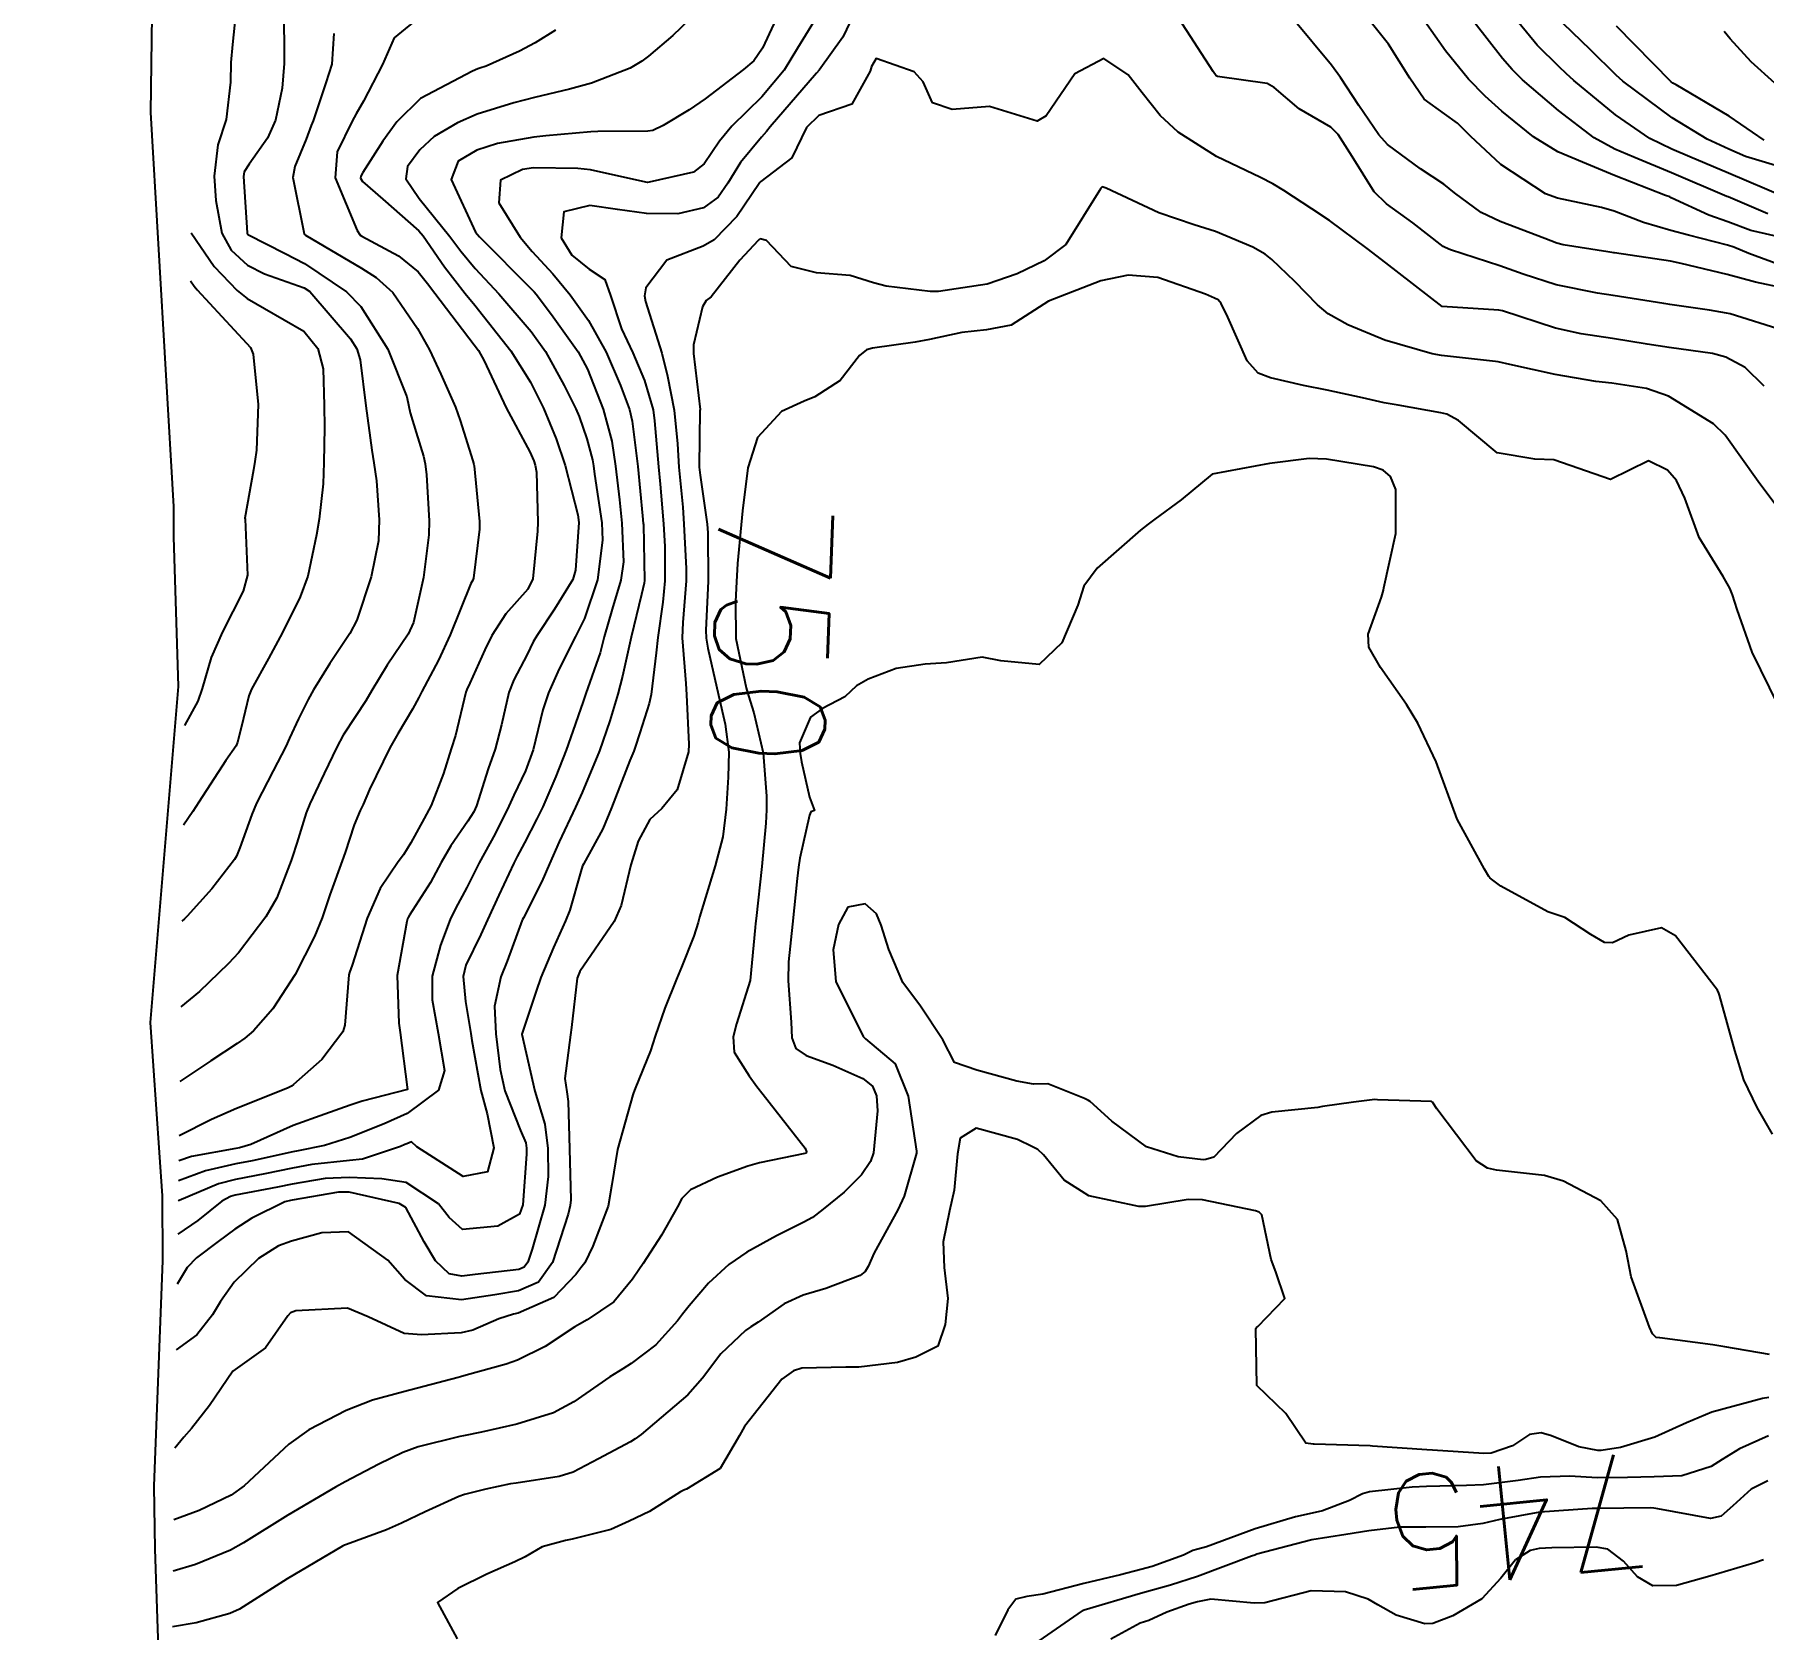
# Model space of a CAD drawing. Header units: metres. Extents: x 318500 to 325275, y 7408834 to 7428799.
# Drawn here: x 323705.5 to 323766.3, y 7421304.6 to 7421360.6 of the extents above; entities that cross this region are included whole.
import ezdxf
from ezdxf.enums import TextEntityAlignment as Align

# ---------------------------------------------------------------- set-up
doc = ezdxf.new("R2010")
doc.units = ezdxf.units.M
doc.header["$MEASUREMENT"] = 0
for name, color, linetype in [('Area', 45, 'Continuous'), ('Cotas', 45, 'Continuous'), ('Curvas de Nivel 1m', 11, 'Continuous'), ('Curvas de Nivel 5m', 15, 'Continuous'), ('Vias Primárias', 230, 'Continuous')]:
    doc.layers.add(name, color=color, linetype=linetype)
doc.styles.add('Style-STANDARD', font='STANDARD.shx')

msp = doc.modelspace()

# ---------------------------------------------------------------- linework, layer by layer
at = {"layer": 'Area'}
msp.add_lwpolyline([(323709.972, 7421301.82), (323709.791, 7421307.386), (323709.748, 7421309.609), (323710.059, 7421317.54), (323710.041, 7421319.807), (323709.629, 7421325.899), (323710.605, 7421337.711), (323710.44, 7421342.96), (323710.44, 7421344.028), (323709.639, 7421357.879), (323709.691, 7421362.165), (323709.925, 7421365.997), (323709.718, 7421370.967), (323709.501, 7421373.381), (323709.42, 7421390.423)], dxfattribs=at)
at = {"layer": 'Curvas de Nivel 1m', "flags": 128}
for points, elevation in [([(323728.855, 7421361.413), (323727.99, 7421360.579), (323727.136, 7421359.863), (323726.891, 7421359.676), (323726.487, 7421359.44), (323725.125, 7421358.912), (323724.353, 7421358.702), (323723.119, 7421358.405), (323722.395, 7421358.22), (323721.113, 7421357.819), (323720.411, 7421357.52), (323719.597, 7421357.038), (323719.095, 7421356.56), (323718.657, 7421355.976), (323718.599, 7421355.547), (323719.07, 7421354.857), (323720.148, 7421353.524), (323720.532, 7421353.005), (323721.039, 7421352.4), (323721.873, 7421351.502), (323723.01, 7421350.182), (323723.504, 7421349.482), (323724.169, 7421348.285), (323724.579, 7421347.466), (323724.695, 7421347.191), (323724.959, 7421346.404), (323725.163, 7421345.668), (323725.201, 7421345.456), (323725.238, 7421345.163), (323725.485, 7421343.452), (323725.518, 7421342.844), (323725.341, 7421341.453), (323724.876, 7421340.099), (323724.565, 7421339.465), (323723.995, 7421338.33), (323723.61, 7421337.478), (323723.421, 7421336.891), (323723.077, 7421335.486), (323722.803, 7421334.743), (323722.396, 7421333.892), (323722.222, 7421333.496), (323721.746, 7421332.53), (323721.178, 7421331.506), (323721.033, 7421331.23), (323720.747, 7421330.641), (323720.351, 7421329.9), (323720.164, 7421329.518), (323719.816, 7421328.619), (323719.527, 7421327.528), (323719.53, 7421326.695), (323719.739, 7421325.524), (323719.965, 7421324.216), (323719.749, 7421323.524), (323718.642, 7421322.695), (323717.844, 7421322.341), (323716.633, 7421321.855), (323715.739, 7421321.573), (323714.821, 7421321.394), (323714.627, 7421321.359), (323713.196, 7421321.037), (323712.62, 7421320.929), (323711.555, 7421320.691), (323710.61, 7421320.33)], 756), ([(323712.648, 7421361.628), (323712.503, 7421360.266), (323712.446, 7421359.63), (323712.442, 7421358.949), (323712.284, 7421357.632), (323711.997, 7421356.736), (323711.859, 7421355.638), (323711.918, 7421354.786), (323712.129, 7421353.634), (323712.456, 7421353.041), (323713.039, 7421352.516), (323713.634, 7421352.209), (323715.031, 7421351.713), (323715.223, 7421351.588), (323716.651, 7421349.928), (323716.876, 7421349.571), (323716.994, 7421349.181), (323717.189, 7421347.567), (323717.404, 7421346.013), (323717.48, 7421345.562), (323717.567, 7421344.934), (323717.667, 7421343.559), (323717.64, 7421342.828), (323717.386, 7421341.563), (323716.875, 7421340.039), (323716.63, 7421339.572), (323715.924, 7421338.509), (323715.353, 7421337.585), (323715.169, 7421337.252), (323714.825, 7421336.569), (323714.515, 7421335.894), (323714.38, 7421335.596), (323713.937, 7421334.738), (323713.354, 7421333.612), (323713.186, 7421333.211), (323712.766, 7421332.035), (323712.644, 7421331.739), (323712.573, 7421331.623), (323711.786, 7421330.593), (323710.914, 7421329.638), (323710.822, 7421329.546), (323710.73, 7421329.46)], 761), ([(323734.346, 7421361.338), (323733.963, 7421360.527), (323733.13, 7421359.371), (323733.036, 7421359.258), (323731.412, 7421357.375), (323731.28, 7421357.205), (323731.104, 7421357.009), (323730.363, 7421356.119), (323729.919, 7421355.397), (323729.575, 7421354.9), (323729.067, 7421354.525), (323728.164, 7421354.318), (323727.063, 7421354.327), (323726.039, 7421354.471), (323725.067, 7421354.615), (323724.152, 7421354.385), (323724.062, 7421353.475), (323724.435, 7421352.86), (323725.039, 7421352.371), (323725.595, 7421352.011), (323725.792, 7421351.449), (323726.176, 7421350.279), (323726.581, 7421349.436), (323726.985, 7421348.455), (323727.289, 7421347.427), (323727.344, 7421347.048), (323727.485, 7421345.425), (323727.544, 7421344.821), (323727.655, 7421343.423), (323727.699, 7421342.631), (323727.71, 7421341.422), (323727.639, 7421340.666), (323727.456, 7421339.424), (323727.397, 7421338.889), (323727.221, 7421337.426), (323727.159, 7421337.103), (323726.82, 7421336.079), (323726.665, 7421335.579), (323726.616, 7421335.433), (323726.48, 7421335.108), (323725.827, 7421333.444), (323725.524, 7421332.704), (323724.842, 7421331.459), (323724.814, 7421331.405), (323724.756, 7421331.208), (323724.36, 7421329.842), (323724.215, 7421329.468), (323723.786, 7421328.539), (323723.347, 7421327.48), (323723.187, 7421326.998), (323722.68, 7421325.49), (323723.134, 7421323.483), (323723.484, 7421322.323), (323723.595, 7421321.476), (323723.603, 7421320.487), (323723.491, 7421319.477), (323723.043, 7421317.934), (323722.883, 7421317.477), (323722.758, 7421317.297), (323722.576, 7421317.224), (323721.036, 7421317.04), (323720.572, 7421316.986), (323720.119, 7421317.063), (323719.645, 7421317.524), (323719.243, 7421318.193), (323718.598, 7421319.396), (323718.366, 7421319.542), (323716.606, 7421319.931), (323716.235, 7421319.936), (323714.601, 7421319.658), (323714.545, 7421319.647), (323714.35, 7421319.594), (323713.184, 7421319.018), (323712.585, 7421318.639), (323712.001, 7421318.203), (323711.244, 7421317.633), (323710.914, 7421317.289), (323710.56, 7421316.7)], 753), ([(323733.114, 7421361.351), (323732.368, 7421360.135), (323731.903, 7421359.368), (323731.12, 7421358.423), (323730.06, 7421357.396), (323729.631, 7421356.873), (323729.09, 7421356.069), (323728.715, 7421355.784), (323727.15, 7421355.429), (323727.09, 7421355.42), (323727.032, 7421355.431), (323725.086, 7421355.868), (323724.646, 7421355.907), (323723.087, 7421355.928), (323722.705, 7421355.875), (323721.931, 7421355.501), (323721.867, 7421354.703), (323722.624, 7421353.494), (323723.045, 7421352.996), (323723.769, 7421352.21), (323724.378, 7421351.47), (323725.017, 7421350.569), (323725.641, 7421349.45), (323726.143, 7421348.282), (323726.457, 7421347.438), (323726.558, 7421347.028), (323726.75, 7421345.433), (323726.924, 7421343.704), (323726.948, 7421343.43), (323726.95, 7421343.399), (323726.991, 7421341.429), (323726.98, 7421341.338), (323726.885, 7421340.936), (323726.523, 7421339.435), (323726.219, 7421338.07), (323726.057, 7421337.442), (323725.773, 7421336.499), (323725.409, 7421335.451), (323724.795, 7421333.981), (323724.565, 7421333.463), (323723.993, 7421332.25), (323723.647, 7421331.477), (323723.381, 7421330.851), (323722.731, 7421329.574), (323722.704, 7421329.516), (323722.691, 7421329.49), (323722.158, 7421328.053), (323721.938, 7421327.498), (323721.72, 7421326.474), (323721.766, 7421325.499), (323721.918, 7421324.241), (323722.086, 7421323.496), (323722.636, 7421322.098), (323722.815, 7421321.67), (323722.843, 7421321.487), (323722.841, 7421321.273), (323722.713, 7421319.488), (323722.597, 7421319.164), (323721.831, 7421318.736), (323720.591, 7421318.628), (323720.12, 7421319.045), (323719.744, 7421319.523), (323718.611, 7421320.278), (323717.754, 7421320.408), (323716.613, 7421320.456), (323715.765, 7421320.421), (323714.609, 7421320.216), (323714.09, 7421320.116), (323712.603, 7421319.831), (323712.436, 7421319.788), (323712.133, 7421319.625), (323711.285, 7421318.938), (323710.58, 7421318.46)], 754), ([(323723.856, 7421360.772), (323723.143, 7421360.326), (323722.598, 7421360.036), (323721.423, 7421359.507), (323721.201, 7421359.438), (323721.129, 7421359.411), (323720.948, 7421359.332), (323719.118, 7421358.374), (323718.281, 7421357.552), (323717.786, 7421356.873), (323717.083, 7421355.764), (323717.014, 7421355.637), (323717.01, 7421355.571), (323717.078, 7421355.454), (323717.793, 7421354.835), (323719.053, 7421353.724), (323719.207, 7421353.538), (323719.964, 7421352.451), (323720.684, 7421351.515), (323721.024, 7421351.102), (323722.286, 7421349.497), (323722.984, 7421348.405), (323723.443, 7421347.483), (323723.888, 7421346.405), (323724.199, 7421345.471), (323724.652, 7421343.736), (323724.682, 7421343.464), (323724.565, 7421341.795), (323724.466, 7421341.466), (323723.831, 7421340.427), (323723.2, 7421339.485), (323723.08, 7421339.273), (323722.86, 7421338.827), (323722.4, 7421337.941), (323722.226, 7421337.496), (323721.962, 7421336.359), (323721.736, 7421335.501), (323721.499, 7421334.807), (323721.081, 7421333.507), (323720.991, 7421333.303), (323720.782, 7421332.972), (323720.177, 7421332.111), (323719.847, 7421331.524), (323719.463, 7421330.815), (323718.732, 7421329.667), (323718.682, 7421329.59), (323718.661, 7421329.541), (323718.63, 7421329.442), (323718.291, 7421327.546), (323718.358, 7421325.872), (323718.402, 7421325.544), (323718.651, 7421323.631), (323718.657, 7421323.54), (323717.07, 7421323.131), (323716.644, 7421322.99), (323715.748, 7421322.68), (323714.637, 7421322.275), (323713.147, 7421321.612), (323712.753, 7421321.494), (323712.628, 7421321.469), (323711.069, 7421321.19), (323710.62, 7421321.04)], 757), ([(323719.156, 7421361.283), (323718.193, 7421360.506), (323717.779, 7421359.56), (323717.117, 7421358.275), (323716.85, 7421357.835), (323716.711, 7421357.574), (323716.182, 7421356.491), (323716.116, 7421355.58), (323716.895, 7421353.729), (323716.993, 7421353.571), (323717.05, 7421353.528), (323718.339, 7421352.846), (323719.037, 7421352.279), (323719.367, 7421351.868), (323719.619, 7421351.531), (323721.003, 7421349.716), (323721.149, 7421349.509), (323721.354, 7421349.147), (323722.126, 7421347.498), (323722.955, 7421345.951), (323723.099, 7421345.636), (323723.149, 7421345.487), (323723.194, 7421345.239), (323723.24, 7421343.485), (323723.232, 7421343.168), (323723.068, 7421341.487), (323722.886, 7421341.129), (323722.111, 7421340.265), (323721.623, 7421339.502), (323721.376, 7421338.991), (323720.845, 7421337.822), (323720.748, 7421337.605), (323720.715, 7421337.512), (323720.344, 7421335.99), (323720.197, 7421335.519), (323719.925, 7421334.647), (323719.485, 7421333.53), (323719.243, 7421333.073), (323718.77, 7421332.218), (323718.513, 7421331.795), (323718.329, 7421331.546), (323717.696, 7421330.606), (323717.245, 7421329.562), (323716.713, 7421327.915), (323716.622, 7421327.66), (323716.597, 7421327.571), (323716.454, 7421325.801), (323716.387, 7421325.573), (323715.647, 7421324.593), (323714.652, 7421323.717), (323714.58, 7421323.662), (323714.438, 7421323.593), (323712.643, 7421322.879), (323711.773, 7421322.494), (323710.63, 7421321.92)], 758), ([(323767.02, 7421350.22), (323765.157, 7421350.799), (323765.028, 7421350.83), (323764.428, 7421350.936), (323763.033, 7421351.131), (323762.823, 7421351.163), (323761.037, 7421351.445), (323760.494, 7421351.532), (323759.042, 7421351.826), (323757.875, 7421352.194), (323757.052, 7421352.489), (323755.318, 7421353.056), (323755.13, 7421353.128), (323755.061, 7421353.168), (323753.998, 7421354.005), (323753.076, 7421354.669), (323752.637, 7421355.094), (323751.868, 7421356.333), (323751.372, 7421357.107), (323751.112, 7421357.358), (323750, 7421358.008), (323749.126, 7421358.753), (323748.878, 7421358.895), (323747.13, 7421359.138), (323747.081, 7421359.17), (323746.983, 7421359.321), (323745.778, 7421361.184)], 753), ([(323767.042, 7421351.702), (323766.05, 7421351.91), (323765.049, 7421352.179), (323763.428, 7421352.573), (323763.055, 7421352.649), (323761.094, 7421352.945), (323761.06, 7421352.948), (323760.85, 7421352.983), (323759.288, 7421353.232), (323759.063, 7421353.29), (323758.634, 7421353.445), (323757.07, 7421354.053), (323756.402, 7421354.368), (323755.459, 7421355.054), (323755.084, 7421355.36), (323754.266, 7421355.899), (323753.105, 7421356.75), (323752.799, 7421357.093), (323752.098, 7421358.123), (323751.462, 7421359.107), (323751.136, 7421359.538), (323749.811, 7421361.13)], 754), ([(323767.066, 7421353.466), (323765.879, 7421353.729), (323765.071, 7421354.03), (323764.408, 7421354.271), (323763.079, 7421354.882), (323763.028, 7421354.909), (323762.882, 7421354.962), (323761.09, 7421355.669), (323759.96, 7421356.134), (323759.102, 7421356.498), (323758.243, 7421357.019), (323757.123, 7421357.929), (323756.54, 7421358.455), (323755.952, 7421359.052), (323755.145, 7421360.046), (323754.424, 7421361.071)], 756), ([(323766.479, 7421354.314), (323765.08, 7421354.915), (323765.042, 7421354.931), (323763.092, 7421355.754), (323761.767, 7421356.306), (323761.104, 7421356.591), (323760.376, 7421356.991), (323759.124, 7421357.945), (323757.859, 7421359.029), (323757.492, 7421359.383), (323757.147, 7421359.773), (323756.155, 7421361.05)], 757), ([(323767.08, 7421354.9), (323765.092, 7421355.746), (323763.733, 7421356.318), (323763.104, 7421356.586), (323762.335, 7421356.968), (323761.122, 7421357.796), (323759.662, 7421359.002), (323759.387, 7421359.251), (323759.145, 7421359.48), (323758.369, 7421360.239), (323757.727, 7421361.031)], 758), ([(323767.095, 7421355.91), (323765.692, 7421356.331), (323765.105, 7421356.585), (323764.351, 7421356.941), (323763.121, 7421357.695), (323761.38, 7421358.978), (323761.142, 7421359.19), (323760.242, 7421360.085), (323759.28, 7421361.008)], 759), ([(323716.069, 7421360.658), (323715.998, 7421359.581), (323715.791, 7421358.915), (323715.338, 7421357.588), (323715.278, 7421357.418), (323715.1, 7421356.938), (323714.7, 7421355.981), (323714.624, 7421355.597), (323715.024, 7421353.617), (323715.033, 7421353.59), (323715.076, 7421353.563), (323717.038, 7421352.405), (323717.555, 7421352.082), (323718.142, 7421351.553), (323719.011, 7421350.284), (323719.429, 7421349.534), (323719.836, 7421348.679), (323720.342, 7421347.519), (323720.505, 7421347.057), (323720.951, 7421345.639), (323720.991, 7421345.51), (323721.003, 7421345.456), (323721.192, 7421343.507), (323721.191, 7421343.232), (323720.979, 7421341.509), (323720.953, 7421341.446), (323720.888, 7421341.328), (323720.156, 7421339.521), (323719.748, 7421338.635), (323719.167, 7421337.535), (323719.053, 7421337.321), (323718.831, 7421336.912), (323718.317, 7421336.048), (323718.036, 7421335.552), (323717.325, 7421334.092), (323717.098, 7421333.565), (323716.999, 7421333.354), (323716.779, 7421332.841), (323716.463, 7421331.874), (323716.358, 7421331.574), (323715.934, 7421330.387), (323715.656, 7421329.581), (323715.387, 7421328.92), (323714.71, 7421327.59), (323713.919, 7421326.374), (323713.25, 7421325.611), (323712.94, 7421325.352), (323712.673, 7421325.16), (323711.747, 7421324.546), (323710.65, 7421323.82)], 759), ([(323766.72, 7421358.906), (323765.892, 7421359.664), (323765.155, 7421360.472), (323764.945, 7421360.721)], 761), ([(323766.348, 7421348.264), (323765.676, 7421348.92), (323765.005, 7421349.282), (323764.536, 7421349.405), (323763.01, 7421349.621), (323762.233, 7421349.74), (323761.014, 7421349.932), (323759.912, 7421350.101), (323759.019, 7421350.299), (323757.154, 7421350.903), (323757.028, 7421350.929), (323755.03, 7421351.06), (323753.052, 7421352.589), (323752.393, 7421353.097), (323751.07, 7421354.083), (323750.449, 7421354.498), (323749.463, 7421355.134), (323749.083, 7421355.373), (323748.645, 7421355.588), (323747.097, 7421356.336), (323745.752, 7421357.184), (323745.116, 7421357.771), (323744.487, 7421358.563), (323743.995, 7421359.207), (323743.138, 7421359.771), (323742.113, 7421359.235), (323741.115, 7421357.761), (323740.794, 7421357.572), (323739.118, 7421358.086), (323737.809, 7421357.982), (323737.119, 7421358.223), (323736.781, 7421358.959), (323736.469, 7421359.31), (323735.137, 7421359.778), (323734.965, 7421359.5), (323734.917, 7421359.332), (323734.281, 7421358.175), (323733.114, 7421357.768), (323732.682, 7421357.356), (323732.17, 7421356.288), (323731.081, 7421355.449), (323731.047, 7421355.414), (323731.022, 7421355.381), (323730.235, 7421354.22), (323729.436, 7421353.404), (323729.048, 7421353.18), (323727.777, 7421352.688), (323727.033, 7421351.715), (323726.991, 7421351.431), (323727.027, 7421351.23), (323727.594, 7421349.424), (323727.799, 7421348.611), (323728.037, 7421347.419), (323728.148, 7421346.229), (323728.199, 7421345.418), (323728.334, 7421344.011), (323728.377, 7421343.415), (323728.456, 7421341.855), (323728.455, 7421341.414), (323728.336, 7421339.955), (323728.319, 7421339.416), (323728.443, 7421337.817), (323728.472, 7421337.414), (323728.55, 7421335.677), (323728.537, 7421335.413), (323728.133, 7421334.08), (323727.597, 7421333.422), (323727.18, 7421333.03), (323726.773, 7421332.274), (323726.567, 7421331.629), (323726.515, 7421331.434), (323726.17, 7421330.007), (323725.921, 7421329.442), (323724.712, 7421327.686), (323724.627, 7421327.461), (323724.421, 7421325.727), (323724.384, 7421325.464), (323724.194, 7421323.93), (323724.257, 7421323.466), (323724.31, 7421323.128), (323724.351, 7421321.464), (323724.398, 7421319.668), (323724.379, 7421319.463), (323724.301, 7421319.167), (323723.752, 7421317.468), (323723.266, 7421316.777), (323722.565, 7421316.472), (323721.73, 7421316.325), (323720.56, 7421316.151), (323719.331, 7421316.298), (323718.563, 7421316.866), (323717.97, 7421317.546), (323716.585, 7421318.545), (323715.647, 7421318.511), (323714.579, 7421318.215), (323714.125, 7421318.049), (323713.42, 7421317.607), (323712.561, 7421316.769), (323712.086, 7421316.093), (323711.803, 7421315.627), (323711.25, 7421314.922), (323710.53, 7421314.39)], 752), ([(323766.934, 7421343.845), (323766.136, 7421344.912), (323764.974, 7421346.541), (323764.573, 7421346.934), (323762.99, 7421347.907), (323762.213, 7421348.182), (323760.994, 7421348.361), (323760.432, 7421348.426), (323758.997, 7421348.669), (323757.408, 7421349.026), (323757.001, 7421349.117), (323756.906, 7421349.127), (323755.004, 7421349.335), (323754.675, 7421349.395), (323753.012, 7421349.878), (323751.71, 7421350.413), (323751.025, 7421350.805), (323750.651, 7421351.116), (323749.854, 7421351.939), (323749.046, 7421352.708), (323748.804, 7421352.9), (323748.372, 7421353.15), (323747.058, 7421353.697), (323746.314, 7421353.925), (323745.067, 7421354.346), (323743.218, 7421355.218), (323743.081, 7421355.27), (323743.032, 7421355.221), (323742.99, 7421355.133), (323741.803, 7421353.239), (323741.044, 7421352.662), (323740.092, 7421352.207), (323739.036, 7421351.842), (323737.322, 7421351.585), (323737.033, 7421351.59), (323735.481, 7421351.77), (323735.036, 7421351.896), (323734.225, 7421352.151), (323733.039, 7421352.238), (323732.143, 7421352.466), (323731.278, 7421353.377), (323731.051, 7421353.434), (323731.019, 7421353.412), (323730.989, 7421353.381), (323730.343, 7421352.691), (323729.336, 7421351.405), (323729.163, 7421351.273), (323729.025, 7421351.046), (323728.71, 7421349.708), (323728.718, 7421349.413), (323728.941, 7421347.44), (323728.938, 7421347.41), (323728.911, 7421345.45), (323728.914, 7421345.41), (323728.946, 7421345.138), (323729.194, 7421343.406), (323729.217, 7421343.104), (323729.231, 7421341.405), (323729.147, 7421339.68), (323729.152, 7421339.406), (323729.214, 7421339.056), (323729.597, 7421337.399), (323729.831, 7421336.388), (323729.955, 7421335.393), (323729.931, 7421334.523), (323729.863, 7421333.394), (323729.743, 7421332.428), (323729.473, 7421331.399), (323728.927, 7421329.602), (323728.874, 7421329.408), (323728.725, 7421328.938), (323728.287, 7421327.842), (323728.117, 7421327.416), (323727.707, 7421326.407), (323727.365, 7421325.423), (323727.201, 7421324.899), (323726.662, 7421323.582), (323726.605, 7421323.431), (323726.583, 7421323.355), (323726.036, 7421321.439), (323725.847, 7421320.205), (323725.717, 7421319.443), (323725.169, 7421318.034), (323724.887, 7421317.455), (323724.755, 7421317.279), (323724.574, 7421317.04), (323723.8, 7421316.229), (323722.553, 7421315.685), (323722.389, 7421315.646), (323721.873, 7421315.49), (323720.96, 7421315.087), (323720.542, 7421314.99), (323719.153, 7421314.918), (323718.541, 7421314.973), (323717.273, 7421315.553), (323716.553, 7421315.859), (323714.734, 7421315.769), (323714.551, 7421315.695), (323714.453, 7421315.591), (323713.666, 7421314.47), (323712.52, 7421313.644), (323711.694, 7421312.436), (323711.063, 7421311.634), (323710.8, 7421311.323), (323710.48, 7421310.94)], 751), ([(323711.05, 7421353.65), (323711.863, 7421352.463), (323712.669, 7421351.625), (323713.026, 7421351.344), (323713.637, 7421350.995), (323715.009, 7421350.19), (323715.512, 7421349.585), (323715.698, 7421348.874), (323715.734, 7421347.582), (323715.739, 7421346.806), (323715.713, 7421345.582), (323715.69, 7421344.831), (323715.553, 7421343.584), (323715.462, 7421343.034), (323715.155, 7421341.587), (323714.883, 7421340.862), (323714.261, 7421339.599), (323713.778, 7421338.685), (323713.177, 7421337.615), (323713.077, 7421337.376), (323712.82, 7421336.301), (323712.685, 7421335.749), (323712.63, 7421335.623), (323712.277, 7421335.1), (323711.318, 7421333.642), (323711.114, 7421333.316), (323710.78, 7421332.83)], 762), ([(323711.03, 7421351.96), (323711.158, 7421351.775), (323711.265, 7421351.646), (323713.002, 7421349.776), (323713.139, 7421349.618), (323713.229, 7421349.384), (323713.411, 7421347.613), (323713.353, 7421346.013), (323713.294, 7421345.615), (323713.246, 7421345.315), (323712.945, 7421343.62), (323712.948, 7421343.591), (323713.033, 7421341.618), (323712.884, 7421341.053), (323712.151, 7421339.631), (323711.762, 7421338.731), (323711.44, 7421337.641), (323711.289, 7421337.187), (323710.82, 7421336.34)], 763), ([(323766.646, 7421321.977), (323766.104, 7421322.908), (323765.633, 7421323.879), (323765.318, 7421324.92), (323764.776, 7421326.862), (323764.753, 7421326.929), (323764.711, 7421327.03), (323763.234, 7421328.945), (323762.743, 7421329.228), (323761.594, 7421328.967), (323761.015, 7421328.697), (323760.736, 7421328.71), (323760.253, 7421328.987), (323759.337, 7421329.592), (323758.748, 7421329.793), (323757.088, 7421330.695), (323756.759, 7421330.94), (323756.709, 7421330.981), (323756.672, 7421331.031), (323756.515, 7421331.282), (323755.553, 7421333.049), (323754.82, 7421335.06), (323754.176, 7421336.412), (323753.779, 7421337.076), (323752.859, 7421338.374), (323752.454, 7421339.094), (323752.429, 7421339.543), (323752.896, 7421340.85), (323752.963, 7421341.089), (323752.982, 7421341.17), (323753.396, 7421343.083), (323753.402, 7421344.624), (323753.21, 7421345.086), (323752.953, 7421345.306), (323752.62, 7421345.428), (323750.959, 7421345.692), (323750.36, 7421345.718), (323748.956, 7421345.541), (323746.95, 7421345.17), (323745.852, 7421344.265), (323744.926, 7421343.583), (323744.701, 7421343.415), (323744.43, 7421343.197), (323742.906, 7421341.862), (323742.429, 7421341.227), (323742.224, 7421340.564), (323741.66, 7421339.238), (323740.858, 7421338.474), (323739.521, 7421338.603), (323738.862, 7421338.737), (323737.606, 7421338.541), (323736.858, 7421338.49), (323735.837, 7421338.334), (323734.849, 7421337.963), (323734.445, 7421337.735), (323734.028, 7421337.338), (323733.251, 7421336.929), (323732.829, 7421336.633), (323732.442, 7421335.729), (323732.463, 7421335.355), (323732.513, 7421335.06), (323732.795, 7421333.816), (323732.971, 7421333.348), (323732.842, 7421333.297), (323732.788, 7421333.188), (323732.446, 7421331.674), (323732.4, 7421331.355), (323732.361, 7421330.961), (323732.188, 7421329.358), (323732.055, 7421328.025), (323732.045, 7421327.36), (323732.14, 7421325.907), (323732.166, 7421325.358), (323732.31, 7421324.989), (323732.674, 7421324.734), (323733.613, 7421324.398), (323734.666, 7421323.935), (323735.001, 7421323.663), (323735.142, 7421323.323), (323735.179, 7421322.795), (323735.036, 7421321.324), (323734.936, 7421321.015), (323734.618, 7421320.547), (323734.005, 7421319.941), (323733.275, 7421319.343), (323732.894, 7421319.05), (323732.595, 7421318.878), (323731.633, 7421318.407), (323730.584, 7421317.822), (323729.959, 7421317.389), (323729.237, 7421316.733), (323728.558, 7421315.943), (323728.321, 7421315.644), (323728.145, 7421315.414), (323727.383, 7421314.576), (323726.527, 7421313.919), (323726.226, 7421313.732), (323725.77, 7421313.441), (323724.511, 7421312.565), (323723.788, 7421312.186), (323722.503, 7421311.787), (323721.26, 7421311.499), (323720.631, 7421311.375), (323720.498, 7421311.344), (323719.035, 7421310.989), (323718.489, 7421310.79), (323717.651, 7421310.38), (323716.473, 7421309.757), (323716.125, 7421309.565), (323714.455, 7421308.58), (323712.892, 7421307.613), (323712.437, 7421307.361), (323711.21, 7421306.855), (323710.42, 7421306.62)], 749), ([(323766.54, 7421314.233), (323764.971, 7421314.496), (323764.545, 7421314.567), (323762.683, 7421314.814), (323762.548, 7421314.833), (323762.43, 7421314.952), (323762.313, 7421315.195), (323761.68, 7421316.964), (323761.498, 7421317.876), (323761.194, 7421318.971), (323760.61, 7421319.626), (323759.294, 7421320.326), (323758.623, 7421320.525), (323756.941, 7421320.711), (323756.626, 7421320.785), (323756.224, 7421321.036), (323754.847, 7421322.867), (323754.717, 7421323.059), (323754.695, 7421323.094), (323754.661, 7421323.121), (323752.755, 7421323.183), (323752.661, 7421323.188), (323752.568, 7421323.184), (323751.918, 7421323.097), (323750.824, 7421322.942), (323750.657, 7421322.917), (323749.042, 7421322.746), (323748.652, 7421322.635), (323747.796, 7421321.999), (323746.998, 7421321.164), (323746.717, 7421321.08), (323746.629, 7421321.078), (323745.747, 7421321.179), (323744.635, 7421321.535), (323743.423, 7421322.433), (323742.658, 7421323.12), (323742.593, 7421323.155), (323742.452, 7421323.223), (323741.17, 7421323.747), (323740.665, 7421323.736), (323740.083, 7421323.839), (323738.67, 7421324.228), (323737.885, 7421324.495), (323737.483, 7421325.288), (323736.698, 7421326.47), (323736.071, 7421327.31), (323735.578, 7421328.467), (323735.306, 7421329.322), (323735.142, 7421329.722), (323734.747, 7421330.064), (323734.135, 7421329.947), (323733.815, 7421329.339), (323733.618, 7421328.449), (323733.713, 7421327.34), (323734.681, 7421325.401), (323734.755, 7421325.329), (323735.8, 7421324.442), (323736.263, 7421323.306), (323736.551, 7421321.382), (323736.549, 7421321.301), (323736.115, 7421319.8), (323735.892, 7421319.311), (323735.066, 7421317.804), (323734.849, 7421317.326), (323734.751, 7421317.154), (323734.575, 7421317.01), (323733.363, 7421316.547), (323732.565, 7421316.321), (323731.903, 7421316.017), (323730.984, 7421315.373), (323730.725, 7421315.199), (323730.545, 7421315.077), (323729.674, 7421314.251), (323729.03, 7421313.402), (323728.514, 7421312.818), (323726.87, 7421311.424), (323726.66, 7421311.265), (323726.496, 7421311.166), (323725.372, 7421310.561), (323724.48, 7421310.096), (323723.995, 7421309.947), (323722.474, 7421309.715), (323722.274, 7421309.682), (323721.412, 7421309.496), (323720.663, 7421309.311), (323720.466, 7421309.244), (323719.279, 7421308.707), (323718.451, 7421308.306), (323717.922, 7421308.072), (323716.515, 7421307.559), (323716.44, 7421307.53), (323716.37, 7421307.492), (323714.428, 7421306.343), (323713.268, 7421305.607), (323712.752, 7421305.278), (323712.413, 7421305.131), (323711.226, 7421304.807), (323710.4, 7421304.66)], 748), ([(323766.518, 7421312.726), (323766.296, 7421312.682), (323764.513, 7421312.199), (323763.617, 7421311.83), (323762.504, 7421311.324), (323761.299, 7421310.968), (323760.618, 7421310.859), (323760.498, 7421310.858), (323759.831, 7421310.99), (323758.873, 7421311.374), (323758.505, 7421311.483), (323758.099, 7421311.419), (323757.506, 7421311.02), (323756.757, 7421310.766), (323756.496, 7421310.747), (323754.688, 7421310.866), (323754.497, 7421310.879), (323752.576, 7421311.012), (323752.499, 7421311.016), (323750.528, 7421311.081), (323750.5, 7421311.082), (323750.237, 7421311.114), (323749.539, 7421312.153), (323748.52, 7421313.14), (323748.477, 7421315.141), (323748.507, 7421315.184), (323748.551, 7421315.217), (323749.494, 7421316.198), (323749.189, 7421317.131), (323749.023, 7421317.572), (323748.689, 7421319.139), (323748.601, 7421319.239), (323748.467, 7421319.277), (323746.607, 7421319.663), (323746.103, 7421319.679), (323744.604, 7421319.437), (323744.37, 7421319.427), (323742.609, 7421319.805), (323741.743, 7421320.359), (323741.018, 7421321.244), (323740.816, 7421321.43), (323740.634, 7421321.534), (323740.105, 7421321.789), (323738.644, 7421322.187), (323738.086, 7421321.831), (323737.988, 7421321.28), (323737.881, 7421320.011), (323737.717, 7421319.283), (323737.487, 7421318.185), (323737.522, 7421317.286), (323737.65, 7421316.197), (323737.56, 7421315.285), (323737.297, 7421314.53), (323736.533, 7421314.143), (323735.887, 7421313.952), (323734.527, 7421313.789), (323734.069, 7421313.792), (323732.526, 7421313.752), (323732.224, 7421313.655), (323731.817, 7421313.361), (323730.503, 7421311.707), (323730.334, 7421311.382), (323729.644, 7421310.227), (323728.472, 7421309.502), (323728.396, 7421309.476), (323728.258, 7421309.403), (323727.168, 7421308.711), (323726.454, 7421308.377), (323725.803, 7421308.086), (323724.444, 7421307.736), (323724.207, 7421307.699), (323723.39, 7421307.471), (323722.797, 7421307.116), (323722.435, 7421306.948), (323721.442, 7421306.507), (323720.425, 7421306.007), (323719.718, 7421305.521), (323720.401, 7421304.238)], 747), ([(323766.505, 7421311.37), (323765.48, 7421310.915), (323764.877, 7421310.541), (323764.491, 7421310.298), (323763.455, 7421309.97), (323762.485, 7421309.934), (323761.541, 7421309.907), (323760.484, 7421309.901), (323759.52, 7421309.958), (323758.484, 7421309.924), (323757.697, 7421309.803), (323756.479, 7421309.654), (323755.887, 7421309.63), (323754.478, 7421309.595), (323753.977, 7421309.568), (323752.475, 7421309.409), (323752.227, 7421309.34), (323751.773, 7421309.097), (323750.827, 7421308.743), (323750.463, 7421308.659), (323749.874, 7421308.531), (323748.454, 7421308.103), (323746.748, 7421307.469), (323746.443, 7421307.39), (323746.271, 7421307.343), (323745.937, 7421307.175), (323744.835, 7421306.787), (323744.435, 7421306.671), (323743.724, 7421306.492), (323742.43, 7421306.186), (323740.995, 7421305.811), (323740.425, 7421305.732), (323740.049, 7421305.629), (323739.76, 7421305.257), (323739.316, 7421304.352)], 746), ([(323766.327, 7421307.017), (323766.018, 7421306.906), (323764.435, 7421306.444), (323763.265, 7421306.109), (323762.432, 7421306.104), (323761.898, 7421306.422), (323761.405, 7421306.966), (323760.859, 7421307.387), (323760.447, 7421307.461), (323758.885, 7421307.442), (323758.446, 7421307.417), (323758.12, 7421307.339), (323757.607, 7421307.018), (323757.09, 7421306.367), (323756.426, 7421305.647), (323755.401, 7421305.045), (323754.698, 7421304.773), (323754.416, 7421304.763), (323753.411, 7421305.075), (323752.77, 7421305.431), (323752.425, 7421305.639), (323751.638, 7421305.888), (323750.428, 7421305.928), (323748.798, 7421305.509), (323748.423, 7421305.488), (323746.893, 7421305.631), (323746.424, 7421305.542), (323746.139, 7421305.456), (323745.349, 7421305.181), (323744.724, 7421304.878), (323744.414, 7421304.791), (323743.387, 7421304.224)], 744)]:
    msp.add_lwpolyline(points, dxfattribs=dict(at, elevation=elevation))
at = {"layer": 'Curvas de Nivel 5m', "flags": 128}
for points, elevation in [([(323714.284, 7421361.603), (323714.323, 7421360.422), (323714.322, 7421359.602), (323714.254, 7421358.735), (323714.013, 7421357.606), (323713.736, 7421356.975), (323713.087, 7421356.06), (323712.914, 7421355.791), (323712.888, 7421355.623), (323713.017, 7421353.654), (323713.023, 7421353.62), (323713.033, 7421353.603), (323713.05, 7421353.588), (323714.363, 7421352.92), (323715.04, 7421352.569), (323716.518, 7421351.575), (323717.022, 7421351.063), (323717.965, 7421349.556), (323718.637, 7421347.883), (323718.711, 7421347.544), (323718.752, 7421347.327), (323718.961, 7421346.63), (323719.219, 7421345.802), (323719.284, 7421345.535), (323719.331, 7421345.148), (323719.415, 7421343.533), (323719.41, 7421343.035), (323719.225, 7421341.535), (323718.874, 7421339.955), (323718.679, 7421339.543), (323717.949, 7421338.458), (323717.399, 7421337.562), (323717.194, 7421337.206), (323716.826, 7421336.649), (323716.395, 7421335.995), (323716.173, 7421335.576), (323715.733, 7421334.649), (323715.226, 7421333.586), (323715.102, 7421333.27), (323714.769, 7421332.206), (323714.618, 7421331.737), (323714.567, 7421331.593), (323714.061, 7421330.28), (323713.684, 7421329.606), (323712.717, 7421328.345), (323712.369, 7421327.968), (323712.018, 7421327.627), (323711.341, 7421326.993), (323710.69, 7421326.45)], 760), ([(323731.54, 7421360.989), (323731.141, 7421360.133), (323730.829, 7421359.69), (323730.472, 7421359.39), (323729.119, 7421358.356), (323728.559, 7421357.972), (323727.648, 7421357.425), (323727.286, 7421357.25), (323727.107, 7421357.216), (323725.351, 7421357.211), (323725.106, 7421357.203), (323723.525, 7421357.063), (323723.103, 7421357.014), (323721.819, 7421356.783), (323721.096, 7421356.552), (323720.439, 7421356.17), (323720.189, 7421355.523), (323721.053, 7421353.677), (323721.19, 7421353.509), (323723.032, 7421351.661), (323723.115, 7421351.573), (323723.184, 7421351.488), (323723.717, 7421350.782), (323724.662, 7421349.465), (323724.991, 7421348.858), (323725.534, 7421347.452), (323725.842, 7421346.33), (323725.975, 7421345.445), (323726.11, 7421344.265), (323726.195, 7421343.441), (323726.246, 7421342.093), (323726.16, 7421341.441), (323725.853, 7421340.419), (323725.575, 7421339.449), (323725.426, 7421338.887), (323724.932, 7421337.459), (323724.909, 7421337.389), (323724.836, 7421337.183), (323724.383, 7421335.9), (323724.235, 7421335.469), (323723.874, 7421334.547), (323723.411, 7421333.481), (323723.208, 7421333.059), (323722.771, 7421332.211), (323722.519, 7421331.737), (323722.394, 7421331.494), (323721.866, 7421330.376), (323721.471, 7421329.503), (323721.241, 7421328.988), (323720.714, 7421327.91), (323720.616, 7421327.511), (323720.697, 7421326.638), (323720.881, 7421325.508), (323720.916, 7421325.268), (323721.236, 7421323.504), (323721.454, 7421322.69), (323721.692, 7421321.499), (323721.472, 7421320.646), (323720.615, 7421320.491), (323718.991, 7421321.535), (323718.796, 7421321.701), (323718.631, 7421321.638), (323718.565, 7421321.607), (323718.415, 7421321.542), (323717.082, 7421321.097), (323716.622, 7421321.046), (323715.295, 7421320.905), (323714.618, 7421320.783), (323713.643, 7421320.576), (323712.611, 7421320.383), (323712.011, 7421320.224), (323710.629, 7421319.64), (323710.613, 7421319.627), (323710.6, 7421319.62)], 755), ([(323767.054, 7421352.469), (323765.806, 7421352.919), (323765.281, 7421353.146), (323765.063, 7421353.219), (323763.687, 7421353.565), (323763.068, 7421353.736), (323762.113, 7421354.013), (323761.074, 7421354.406), (323760.627, 7421354.538), (323759.079, 7421354.862), (323758.663, 7421355.014), (323757.095, 7421356.046), (323756.026, 7421357.046), (323755.567, 7421357.506), (323755.118, 7421357.832), (323754.397, 7421358.345), (323753.893, 7421359.079), (323753.148, 7421360.282), (323752.482, 7421361.097)], 755), ([(323766.355, 7421356.911), (323765.122, 7421357.751), (323763.251, 7421358.846), (323763.139, 7421358.912), (323763.081, 7421358.961), (323761.159, 7421360.915)], 760), ([(323766.842, 7421337.048), (323765.93, 7421338.914), (323765.405, 7421340.41), (323765.233, 7421340.925), (323765.138, 7421341.162), (323764.906, 7421341.574), (323764.059, 7421342.939), (323763.563, 7421344.321), (323763.272, 7421344.947), (323762.955, 7421345.306), (323762.283, 7421345.637), (323760.95, 7421344.98), (323758.96, 7421345.674), (323758.285, 7421345.692), (323756.963, 7421345.914), (323755.609, 7421347.051), (323755.197, 7421347.272), (323754.983, 7421347.328), (323753.489, 7421347.587), (323752.986, 7421347.68), (323752.234, 7421347.851), (323750.99, 7421348.117), (323750.152, 7421348.283), (323748.994, 7421348.55), (323748.564, 7421348.717), (323748.177, 7421349.152), (323747.497, 7421350.689), (323747.257, 7421351.167), (323747.153, 7421351.29), (323747.032, 7421351.358), (323746.708, 7421351.499), (323745.039, 7421352.079), (323743.994, 7421352.16), (323743.037, 7421351.958), (323741.194, 7421351.248), (323741.028, 7421351.142), (323739.879, 7421350.399), (323739.015, 7421350.245), (323738.149, 7421350.147), (323737.009, 7421349.9), (323736.504, 7421349.811), (323735.004, 7421349.591), (323734.798, 7421349.537), (323734.544, 7421349.335), (323733.87, 7421348.458), (323732.978, 7421347.884), (323732.602, 7421347.73), (323731.804, 7421347.367), (323730.961, 7421346.459), (323730.626, 7421345.385), (323730.432, 7421343.883), (323730.392, 7421343.388), (323730.257, 7421342.032), (323730.22, 7421341.39), (323730.183, 7421340.69), (323730.201, 7421339.39), (323730.568, 7421337.66), (323730.644, 7421337.383), (323730.831, 7421336.781), (323731.166, 7421335.375), (323731.278, 7421333.856), (323731.277, 7421333.373), (323731.25, 7421332.906), (323731.114, 7421331.375), (323730.913, 7421329.548), (323730.894, 7421329.378), (323730.879, 7421329.237), (323730.71, 7421327.38), (323730.224, 7421325.85), (323730.105, 7421325.389), (323730.142, 7421324.855), (323730.666, 7421324.028), (323730.942, 7421323.655), (323731.157, 7421323.373), (323732.632, 7421321.477), (323732.686, 7421321.349), (323732.669, 7421321.31), (323732.629, 7421321.292), (323731.03, 7421320.968), (323730.622, 7421320.845), (323729.551, 7421320.461), (323728.609, 7421320.023), (323728.308, 7421319.709), (323728.147, 7421319.415), (323727.585, 7421318.425), (323726.948, 7421317.426), (323726.793, 7421317.211), (323726.572, 7421316.883), (323725.912, 7421316.088), (323724.976, 7421315.454), (323724.702, 7421315.303), (323724.546, 7421315.198), (323723.498, 7421314.508), (323722.528, 7421314.035), (323722.123, 7421313.89), (323720.724, 7421313.507), (323720.519, 7421313.451), (323720.434, 7421313.426), (323718.514, 7421312.918), (323717.433, 7421312.629), (323716.507, 7421312.26), (323715.193, 7421311.58), (323714.485, 7421311.08), (323712.914, 7421309.613), (323712.465, 7421309.288), (323711.339, 7421308.749), (323710.45, 7421308.42)], 750), ([(323766.483, 7421309.789), (323765.893, 7421309.494), (323765.244, 7421308.918), (323764.842, 7421308.547), (323764.463, 7421308.471), (323762.61, 7421308.807), (323762.468, 7421308.836), (323762.362, 7421308.845), (323760.468, 7421308.821), (323760.299, 7421308.814), (323758.465, 7421308.686), (323757.052, 7421308.433), (323756.459, 7421308.289), (323755.592, 7421308.178), (323754.456, 7421308.158), (323753.548, 7421308.166), (323752.454, 7421308.039), (323751.641, 7421307.909), (323750.449, 7421307.722), (323748.513, 7421307.211), (323748.441, 7421307.184), (323748.325, 7421307.142), (323746.433, 7421306.427), (323745.484, 7421306.125), (323744.426, 7421305.828), (323742.447, 7421305.247), (323742.42, 7421305.238), (323742.377, 7421305.221), (323740.399, 7421303.852)], 745)]:
    msp.add_lwpolyline(points, dxfattribs=dict(at, elevation=elevation))
at = {"layer": 'Vias Primárias'}
for points in [[(323715.644, 7420145.548, 0), (323709.04, 7420132.939)], [(323831.088, 7420001.787, 0), (323833.844, 7420008.443, 0.220888)]]:
    msp.add_lwpolyline(points, format="xyb", dxfattribs=at)

# ---------------------------------------------------------------- texts
at = {"layer": 'Cotas', "style": 'Style-STANDARD'}
for s, rotation, p in [('750', 267.79382, (323731.452, 7421339.564, 750)), ('745', 185.74234, (323757.681, 7421308.354, 745))]:
    msp.add_text(s, height=4, rotation=rotation, dxfattribs=at).set_placement(p, align=Align.MIDDLE_CENTER)

doc.saveas('drawing.dxf')
